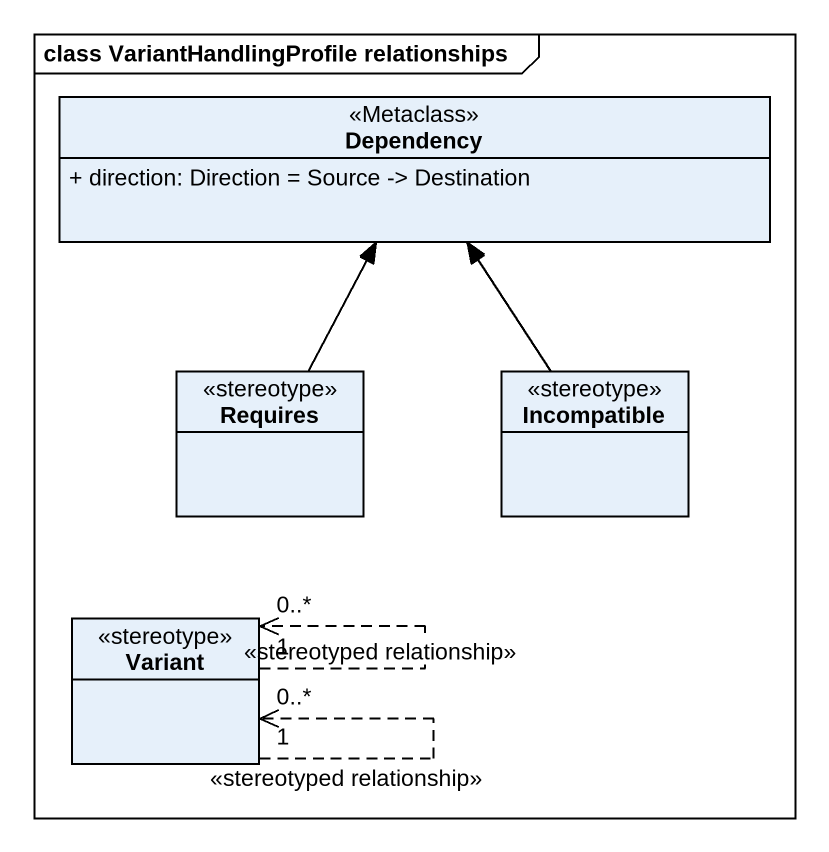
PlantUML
@startuml
mainframe class VariantHandlingProfile relationships
hide circle
hide empty members
skinparam classAttributeIconSize 0
class Dependency <<Metaclass>> {
  + direction: Direction = Source -> Destination
}
class Requires <<stereotype>>
class Incompatible <<stereotype>>
class Variant <<stereotype>>
Requires -up-> Dependency
Incompatible -up-> Dependency
Variant "1" ..> "0..*" Variant : <<stereotyped relationship>>
Variant "1" ..> "0..*" Variant : <<stereotyped relationship>>
@enduml
